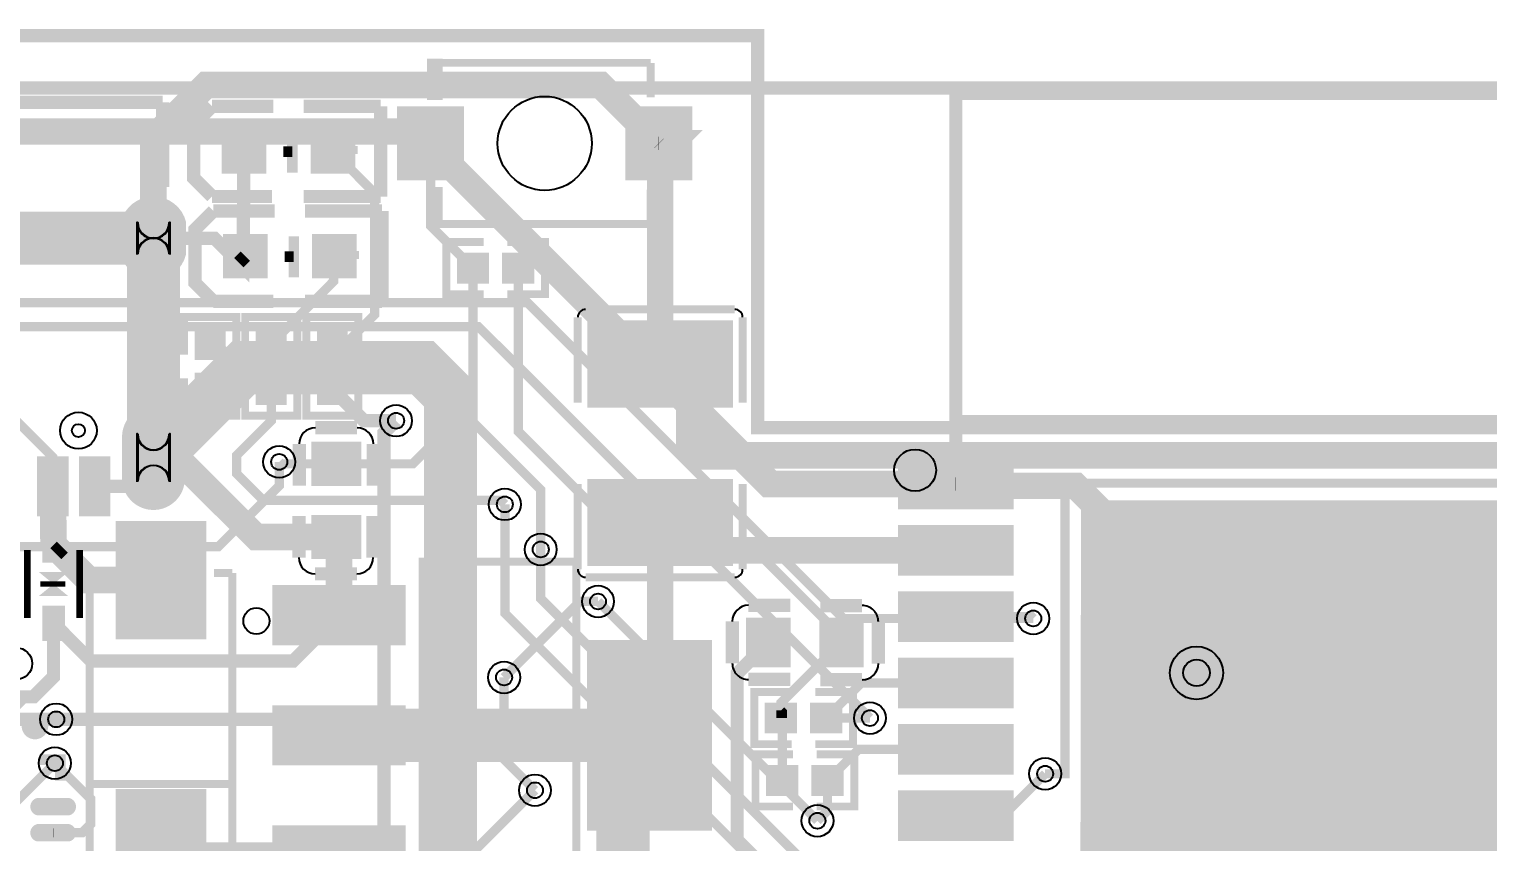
# Model space of a CAD drawing. Header units: millimetres. Extents: x -4 to 157, y 41 to 137.
# Drawn here: x 86.61 to 114.51, y 121.13 to 136.68 of the extents above; entities that cross this region are included whole.
import ezdxf

# ---------------------------------------------------------------- set-up
doc = ezdxf.new("R2010")
doc.units = ezdxf.units.MM
for name, color, linetype, true_color in [('BoardOutLine', 7, 'Continuous', 0xff00ff), ('BottomLayer', 7, 'Continuous', 0x0000ff), ('BottomSolderMaskLayer', 7, 'Continuous', 0xaa00ff), ('Document', 7, 'Continuous', 0xffffff), ('Hole', 7, 'Continuous', 0x222222), ('Multi-Layer', 7, 'Continuous', 0xc0c0c0), ('TopLayer', 7, 'Continuous', 0xff0000), ('TopPasteMaskLayer', 7, 'Continuous', 0x808080), ('TopSilkLayer', 7, 'Continuous', 0xffcc00), ('TopSolderMaskLayer', 7, 'Continuous', 0x800080)]:
    doc.layers.add(name, color=color, linetype=linetype, true_color=true_color)

msp = doc.modelspace()

# ---------------------------------------------------------------- hatches: boundary and pattern name
at = {"layer": 'BottomLayer'}
msp.add_hatch(color=256, dxfattribs=at).paths.add_polyline_path([(106.731, 127.661), (119.533, 127.661), (119.533, 112.141), (106.706, 112.141)])
at = {"layer": 'BottomSolderMaskLayer'}
for points in [[(89.608, 132.369, -0.785398), (88.358, 132.369), (88.358, 132.986, -0.785398), (89.608, 132.986)], [(89.558, 128.016, -0.785398), (88.408, 128.016), (88.408, 128.938, -0.785398), (89.558, 128.938)]]:
    msp.add_hatch(color=256, dxfattribs=at).paths.add_polyline_path(points)
at = {"layer": 'Document'}
for points in [[(92.502, 134.065), (92.502, 134.725), (92.655, 134.725), (92.655, 134.065)], [(90.373, 134.389), (91.034, 134.389), (91.034, 134.237), (90.373, 134.237)], [(92.227, 134.441), (92.888, 134.441), (92.888, 134.289), (92.227, 134.289)], [(92.528, 132.059), (92.528, 132.72), (92.681, 132.72), (92.681, 132.059)], [(90.399, 132.384), (91.06, 132.384), (91.06, 132.231), (90.399, 132.231)], [(92.253, 132.436), (92.913, 132.436), (92.913, 132.283), (92.253, 132.283)], [(87.35, 126.288), (86.792, 126.288), (87.071, 126.059)], [(87.35, 125.831), (86.792, 125.831), (87.071, 126.059)], [(89.225, 126.002), (89.032, 126.002), (89.032, 125.23), (89.225, 125.23)], [(89.772, 125.712), (88.485, 125.712), (88.485, 125.519), (89.772, 125.519)], [(89.225, 121.138), (89.032, 121.138), (89.032, 121.911), (89.225, 121.911)]]:
    msp.add_hatch(color=256, dxfattribs=at).paths.add_polyline_path(points)
at = {"layer": 'Multi-Layer'}
for points in [[(89.583, 132.377, -0.785398), (88.383, 132.377), (88.383, 132.977, -0.785398), (89.583, 132.977)], [(89.533, 128.027, -0.785398), (88.433, 128.027), (88.433, 128.927, -0.785398), (89.533, 128.927)]]:
    msp.add_hatch(color=256, dxfattribs=at).paths.add_polyline_path(points)
at = {"layer": 'TopLayer'}
for points in [[(94.899, 133.813), (94.899, 135.173), (93.669, 135.173), (93.669, 133.813)], [(98.039, 133.813), (98.039, 135.173), (99.269, 135.173), (99.269, 133.813)], [(90.316, 133.94), (90.316, 134.74), (91.116, 134.74), (91.116, 133.94)], [(92.018, 133.94), (92.018, 134.74), (92.818, 134.74), (92.818, 133.94)], [(90.342, 131.934), (90.342, 132.734), (91.142, 132.734), (91.142, 131.934)], [(92.043, 131.934), (92.043, 132.734), (92.843, 132.734), (92.843, 131.934)], [(95.38, 131.836), (95.38, 132.376), (94.814, 132.376), (94.814, 131.836)], [(95.68, 131.836), (95.68, 132.376), (96.245, 132.376), (96.245, 131.836)], [(89.798, 130.375), (90.338, 130.375), (90.338, 130.941), (89.798, 130.941)], [(91.507, 130.375), (90.967, 130.375), (90.967, 130.941), (91.507, 130.941)], [(92.675, 130.375), (92.135, 130.375), (92.135, 130.941), (92.675, 130.941)], [(100.029, 129.453), (97.329, 129.453), (97.329, 131.088), (100.029, 131.088)], [(89.798, 130.075), (90.338, 130.075), (90.338, 129.509), (89.798, 129.509)], [(91.507, 130.075), (90.967, 130.075), (90.967, 129.509), (91.507, 129.509)], [(92.675, 130.075), (92.135, 130.075), (92.135, 129.509), (92.675, 129.509)], [(92.031, 127.96), (92.031, 128.76), (92.931, 128.76), (92.931, 127.96)], [(87.333, 127.377), (86.783, 127.377), (86.783, 128.477), (87.333, 128.477)], [(88.133, 127.377), (87.583, 127.377), (87.583, 128.477), (88.133, 128.477)], [(105.386, 128.45), (105.386, 127.5), (103.286, 127.5), (103.286, 128.45)], [(100.029, 128.053), (97.329, 128.053), (97.329, 126.418), (100.029, 126.418)], [(106.731, 127.661), (119.533, 127.661), (119.533, 112.141), (106.706, 112.141)], [(92.031, 126.56), (92.031, 127.36), (92.931, 127.36), (92.931, 126.56)], [(87.271, 127.109), (87.271, 126.509), (86.871, 126.509), (86.871, 127.109)], [(88.278, 125.036), (88.278, 127.236), (89.978, 127.236), (89.978, 125.036)], [(105.386, 127.18), (105.386, 126.23), (103.286, 126.23), (103.286, 127.18)], [(93.785, 124.914), (91.285, 124.914), (91.285, 126.014), (93.785, 126.014)], [(105.386, 125.91), (105.386, 124.96), (103.286, 124.96), (103.286, 125.91)], [(86.871, 125.009), (86.871, 125.609), (87.271, 125.609), (87.271, 125.009)], [(101.148, 124.493), (100.348, 124.493), (100.348, 125.393), (101.148, 125.393)], [(102.548, 124.493), (101.748, 124.493), (101.748, 125.393), (102.548, 125.393)], [(97.305, 121.364), (97.305, 124.964), (99.645, 124.964), (99.645, 121.364)], [(105.386, 124.64), (105.386, 123.69), (103.286, 123.69), (103.286, 124.64)], [(93.785, 122.614), (91.285, 122.614), (91.285, 123.714), (93.785, 123.714)], [(101.272, 123.224), (101.272, 123.764), (100.706, 123.764), (100.706, 123.224)], [(101.572, 123.224), (101.572, 123.764), (102.138, 123.764), (102.138, 123.224)], [(105.386, 123.37), (105.386, 122.42), (103.286, 122.42), (103.286, 123.37)], [(101.297, 122.03), (101.297, 122.57), (100.732, 122.57), (100.732, 122.03)], [(101.597, 122.03), (101.597, 122.57), (102.163, 122.57), (102.163, 122.03)], [(88.278, 119.905), (88.278, 122.105), (89.978, 122.105), (89.978, 119.905)], [(105.386, 122.1), (105.386, 121.15), (103.286, 121.15), (103.286, 122.1)], [(109.986, 121.244), (109.986, 122.144), (110.886, 122.144), (110.886, 121.244)], [(111.386, 121.244), (111.386, 122.144), (112.286, 122.144), (112.286, 121.244)], [(112.786, 121.244), (112.786, 122.144), (113.686, 122.144), (113.686, 121.244)], [(87.324, 121.938, -0.785398), (87.324, 121.658), (86.804, 121.658, -0.785398), (86.804, 121.938)], [(87.324, 121.438, -0.785398), (87.324, 121.158), (86.804, 121.158, -0.785398), (86.804, 121.438)], [(93.785, 120.314), (91.285, 120.314), (91.285, 121.414), (93.785, 121.414)]]:
    msp.add_hatch(color=256, dxfattribs=at).paths.add_polyline_path(points)
at = {"layer": 'TopPasteMaskLayer'}
for points in [[(94.899, 133.813), (94.899, 135.173), (93.669, 135.173), (93.669, 133.813)], [(98.039, 133.813), (98.039, 135.173), (99.269, 135.173), (99.269, 133.813)], [(90.316, 133.94), (90.316, 134.74), (91.116, 134.74), (91.116, 133.94)], [(92.018, 133.94), (92.018, 134.74), (92.818, 134.74), (92.818, 133.94)], [(88.939, 131.929), (88.968, 131.927), (88.998, 131.927), (89.028, 131.929), (89.058, 131.932), (89.088, 131.936), (89.117, 131.942), (89.146, 131.95), (89.174, 131.959), (89.203, 131.969), (89.23, 131.98), (89.257, 131.993), (89.283, 132.008), (89.309, 132.023), (89.334, 132.04), (89.357, 132.058), (89.38, 132.077), (89.402, 132.098), (89.423, 132.119), (89.443, 132.142), (89.462, 132.165), (89.479, 132.189), (89.495, 132.214), (89.51, 132.24), (89.524, 132.267), (89.536, 132.294), (89.547, 132.322), (89.557, 132.35), (89.565, 132.379), (89.571, 132.408), (89.577, 132.438), (89.58, 132.468), (89.583, 132.497), (89.583, 132.527), (89.583, 132.827), (89.583, 132.857), (89.58, 132.887), (89.577, 132.917), (89.571, 132.946), (89.565, 132.975), (89.557, 133.004), (89.547, 133.033), (89.536, 133.06), (89.524, 133.088), (89.51, 133.114), (89.495, 133.14), (89.479, 133.165), (89.462, 133.19), (89.443, 133.213), (89.423, 133.235), (89.402, 133.257), (89.38, 133.277), (89.357, 133.296), (89.334, 133.314), (89.309, 133.331), (89.283, 133.347), (89.257, 133.361), (89.23, 133.374), (89.203, 133.386), (89.174, 133.396), (89.146, 133.405), (89.117, 133.412), (89.088, 133.418), (89.058, 133.423), (89.028, 133.426), (88.998, 133.427), (88.968, 133.427), (88.939, 133.426), (88.909, 133.423), (88.879, 133.418), (88.85, 133.412), (88.821, 133.405), (88.792, 133.396), (88.764, 133.386), (88.737, 133.374), (88.71, 133.361), (88.683, 133.347), (88.658, 133.331), (88.633, 133.314), (88.609, 133.296), (88.586, 133.277), (88.564, 133.257), (88.544, 133.235), (88.524, 133.213), (88.505, 133.19), (88.488, 133.165), (88.471, 133.14), (88.456, 133.114), (88.443, 133.088), (88.43, 133.06), (88.42, 133.033), (88.41, 133.004), (88.402, 132.975), (88.395, 132.946), (88.39, 132.917), (88.386, 132.887), (88.384, 132.857), (88.383, 132.827), (88.383, 132.527), (88.384, 132.497), (88.386, 132.468), (88.39, 132.438), (88.395, 132.408), (88.402, 132.379), (88.41, 132.35), (88.42, 132.322), (88.43, 132.294), (88.443, 132.267), (88.456, 132.24), (88.471, 132.214), (88.488, 132.189), (88.505, 132.165), (88.524, 132.142), (88.544, 132.119), (88.564, 132.098), (88.586, 132.077), (88.609, 132.058), (88.633, 132.04), (88.658, 132.023), (88.683, 132.008), (88.71, 131.993), (88.737, 131.98), (88.764, 131.969), (88.792, 131.959), (88.821, 131.95), (88.85, 131.942), (88.879, 131.936), (88.909, 131.932)], [(90.342, 131.934), (90.342, 132.734), (91.142, 132.734), (91.142, 131.934)], [(92.043, 131.934), (92.043, 132.734), (92.843, 132.734), (92.843, 131.934)], [(95.395, 131.876), (95.395, 132.336), (95.355, 132.376), (94.854, 132.376), (94.814, 132.336), (94.814, 131.876), (94.854, 131.836), (95.355, 131.836)], [(95.665, 131.876), (95.665, 132.336), (95.705, 132.376), (96.205, 132.376), (96.245, 132.336), (96.245, 131.876), (96.205, 131.836), (95.705, 131.836)], [(89.838, 130.36), (90.298, 130.36), (90.338, 130.4), (90.338, 130.901), (90.298, 130.941), (89.838, 130.941), (89.798, 130.901), (89.798, 130.4)], [(91.467, 130.36), (91.007, 130.36), (90.967, 130.4), (90.967, 130.901), (91.007, 130.941), (91.467, 130.941), (91.507, 130.901), (91.507, 130.4)], [(92.635, 130.36), (92.175, 130.36), (92.135, 130.4), (92.135, 130.901), (92.175, 130.941), (92.635, 130.941), (92.675, 130.901), (92.675, 130.4)], [(99.929, 129.453), (99.238, 129.453), (99.138, 129.553), (99.138, 129.909), (99.038, 130.009), (98.32, 130.009), (98.22, 129.909), (98.22, 129.553), (98.12, 129.453), (97.429, 129.453), (97.329, 129.553), (97.329, 130.988), (97.429, 131.088), (99.929, 131.088), (100.029, 130.988), (100.029, 129.553)], [(89.838, 130.09), (90.298, 130.09), (90.338, 130.05), (90.338, 129.549), (90.298, 129.509), (89.838, 129.509), (89.798, 129.549), (89.798, 130.05)], [(91.467, 130.09), (91.007, 130.09), (90.967, 130.05), (90.967, 129.549), (91.007, 129.509), (91.467, 129.509), (91.507, 129.549), (91.507, 130.05)], [(92.635, 130.09), (92.175, 130.09), (92.135, 130.05), (92.135, 129.549), (92.175, 129.509), (92.635, 129.509), (92.675, 129.549), (92.675, 130.05)], [(88.998, 127.477), (89.028, 127.479), (89.058, 127.482), (89.088, 127.486), (89.117, 127.492), (89.146, 127.5), (89.174, 127.508), (89.203, 127.519), (89.23, 127.53), (89.257, 127.543), (89.283, 127.558), (89.309, 127.573), (89.334, 127.59), (89.357, 127.608), (89.38, 127.627), (89.402, 127.648), (89.423, 127.669), (89.443, 127.691), (89.462, 127.715), (89.479, 127.739), (89.495, 127.764), (89.51, 127.79), (89.524, 127.817), (89.536, 127.844), (89.547, 127.872), (89.557, 127.9), (89.565, 127.929), (89.571, 127.958), (89.577, 127.988), (89.58, 128.017), (89.583, 128.047), (89.583, 128.077), (89.583, 128.877), (89.583, 128.907), (89.58, 128.937), (89.577, 128.967), (89.571, 128.996), (89.565, 129.025), (89.557, 129.054), (89.547, 129.082), (89.536, 129.11), (89.524, 129.137), (89.51, 129.164), (89.495, 129.19), (89.479, 129.215), (89.462, 129.239), (89.443, 129.263), (89.423, 129.285), (89.402, 129.307), (89.38, 129.327), (89.357, 129.346), (89.334, 129.364), (89.309, 129.381), (89.283, 129.397), (89.257, 129.411), (89.23, 129.424), (89.203, 129.436), (89.174, 129.446), (89.146, 129.455), (89.117, 129.462), (89.088, 129.468), (89.058, 129.472), (89.028, 129.475), (88.998, 129.477), (88.968, 129.477), (88.939, 129.475), (88.909, 129.472), (88.879, 129.468), (88.85, 129.462), (88.821, 129.455), (88.792, 129.446), (88.764, 129.436), (88.737, 129.424), (88.71, 129.411), (88.683, 129.397), (88.658, 129.381), (88.633, 129.364), (88.609, 129.346), (88.586, 129.327), (88.564, 129.307), (88.544, 129.285), (88.524, 129.263), (88.505, 129.239), (88.488, 129.215), (88.471, 129.19), (88.456, 129.164), (88.443, 129.137), (88.43, 129.11), (88.42, 129.082), (88.41, 129.054), (88.402, 129.025), (88.395, 128.996), (88.39, 128.967), (88.386, 128.937), (88.384, 128.907), (88.383, 128.877), (88.383, 128.077), (88.384, 128.047), (88.386, 128.017), (88.39, 127.988), (88.395, 127.958), (88.402, 127.929), (88.41, 127.9), (88.42, 127.872), (88.43, 127.844), (88.443, 127.817), (88.456, 127.79), (88.471, 127.764), (88.488, 127.739), (88.505, 127.715), (88.524, 127.691), (88.544, 127.669), (88.564, 127.648), (88.586, 127.627), (88.609, 127.608), (88.633, 127.59), (88.658, 127.573), (88.683, 127.558), (88.71, 127.543), (88.737, 127.53), (88.764, 127.519), (88.792, 127.508), (88.821, 127.5), (88.85, 127.492), (88.879, 127.486), (88.909, 127.482), (88.939, 127.479), (88.968, 127.477)], [(92.031, 127.96), (92.031, 128.76), (92.931, 128.76), (92.931, 127.96)], [(87.358, 127.377), (87.358, 128.477), (86.758, 128.477), (86.758, 127.377)], [(88.158, 127.377), (88.158, 128.477), (87.558, 128.477), (87.558, 127.377)], [(105.386, 128.45), (105.386, 127.5), (103.286, 127.5), (103.286, 128.45)], [(99.929, 128.053), (99.238, 128.053), (99.138, 127.953), (99.138, 127.597), (99.038, 127.497), (98.32, 127.497), (98.22, 127.597), (98.22, 127.953), (98.12, 128.053), (97.429, 128.053), (97.329, 127.953), (97.329, 126.518), (97.429, 126.418), (99.929, 126.418), (100.029, 126.518), (100.029, 127.953)], [(92.031, 126.56), (92.031, 127.36), (92.931, 127.36), (92.931, 126.56)], [(87.271, 127.109), (87.271, 126.509), (86.871, 126.509), (86.871, 127.109)], [(88.278, 125.036), (88.278, 127.236), (89.978, 127.236), (89.978, 125.036)], [(105.386, 127.18), (105.386, 126.23), (103.286, 126.23), (103.286, 127.18)], [(93.785, 124.914), (91.285, 124.914), (91.285, 126.014), (93.785, 126.014)], [(105.386, 125.91), (105.386, 124.96), (103.286, 124.96), (103.286, 125.91)], [(86.871, 125.009), (86.871, 125.609), (87.271, 125.609), (87.271, 125.009)], [(101.148, 124.493), (100.348, 124.493), (100.348, 125.393), (101.148, 125.393)], [(102.548, 124.493), (101.748, 124.493), (101.748, 125.393), (102.548, 125.393)], [(97.305, 121.364), (97.305, 124.964), (99.645, 124.964), (99.645, 121.364)], [(105.386, 124.64), (105.386, 123.69), (103.286, 123.69), (103.286, 124.64)], [(93.785, 122.614), (91.285, 122.614), (91.285, 123.714), (93.785, 123.714)], [(101.287, 123.264), (101.287, 123.724), (101.247, 123.764), (100.746, 123.764), (100.706, 123.724), (100.706, 123.264), (100.746, 123.224), (101.247, 123.224)], [(101.557, 123.264), (101.557, 123.724), (101.597, 123.764), (102.098, 123.764), (102.138, 123.724), (102.138, 123.264), (102.098, 123.224), (101.597, 123.224)], [(105.386, 123.37), (105.386, 122.42), (103.286, 122.42), (103.286, 123.37)], [(101.312, 122.07), (101.312, 122.53), (101.272, 122.57), (100.772, 122.57), (100.732, 122.53), (100.732, 122.07), (100.772, 122.03), (101.272, 122.03)], [(101.582, 122.07), (101.582, 122.53), (101.622, 122.57), (102.123, 122.57), (102.163, 122.53), (102.163, 122.07), (102.123, 122.03), (101.622, 122.03)], [(88.278, 119.905), (88.278, 122.105), (89.978, 122.105), (89.978, 119.905)], [(105.386, 122.1), (105.386, 121.15), (103.286, 121.15), (103.286, 122.1)], [(109.986, 121.244), (109.986, 122.144), (110.886, 122.144), (110.886, 121.244)], [(111.386, 121.244), (111.386, 122.144), (112.286, 122.144), (112.286, 121.244)], [(112.786, 121.244), (112.786, 122.144), (113.686, 122.144), (113.686, 121.244)], [(87.464, 121.802), (87.464, 121.81), (87.463, 121.818), (87.462, 121.825), (87.46, 121.833), (87.458, 121.84), (87.455, 121.847), (87.453, 121.855), (87.449, 121.862), (87.446, 121.868), (87.442, 121.875), (87.437, 121.881), (87.432, 121.887), (87.427, 121.893), (87.422, 121.899), (87.416, 121.904), (87.41, 121.909), (87.404, 121.913), (87.398, 121.918), (87.391, 121.921), (87.384, 121.925), (87.377, 121.928), (87.37, 121.931), (87.362, 121.933), (87.355, 121.935), (87.347, 121.936), (87.34, 121.937), (87.332, 121.938), (87.324, 121.938), (86.804, 121.938), (86.797, 121.938), (86.789, 121.937), (86.781, 121.936), (86.774, 121.935), (86.766, 121.933), (86.759, 121.931), (86.752, 121.928), (86.745, 121.925), (86.738, 121.921), (86.731, 121.918), (86.725, 121.913), (86.718, 121.909), (86.712, 121.904), (86.707, 121.899), (86.701, 121.893), (86.696, 121.887), (86.692, 121.881), (86.687, 121.875), (86.683, 121.868), (86.679, 121.862), (86.676, 121.855), (86.673, 121.847), (86.671, 121.84), (86.669, 121.833), (86.667, 121.825), (86.666, 121.818), (86.665, 121.81), (86.664, 121.802), (86.664, 121.794), (86.665, 121.787), (86.666, 121.779), (86.667, 121.771), (86.669, 121.764), (86.671, 121.757), (86.673, 121.749), (86.676, 121.742), (86.679, 121.735), (86.683, 121.728), (86.687, 121.722), (86.692, 121.715), (86.696, 121.709), (86.701, 121.703), (86.707, 121.698), (86.712, 121.693), (86.718, 121.688), (86.725, 121.683), (86.731, 121.679), (86.738, 121.675), (86.745, 121.672), (86.752, 121.669), (86.759, 121.666), (86.766, 121.664), (86.774, 121.662), (86.781, 121.66), (86.789, 121.659), (86.797, 121.658), (86.804, 121.658), (87.324, 121.658), (87.332, 121.658), (87.34, 121.659), (87.347, 121.66), (87.355, 121.662), (87.362, 121.664), (87.37, 121.666), (87.377, 121.669), (87.384, 121.672), (87.391, 121.675), (87.398, 121.679), (87.404, 121.683), (87.41, 121.688), (87.416, 121.693), (87.422, 121.698), (87.427, 121.703), (87.432, 121.709), (87.437, 121.715), (87.442, 121.722), (87.446, 121.728), (87.449, 121.735), (87.453, 121.742), (87.455, 121.749), (87.458, 121.757), (87.46, 121.764), (87.462, 121.771), (87.463, 121.779), (87.464, 121.787), (87.464, 121.794)], [(87.464, 121.287), (87.464, 121.295), (87.464, 121.302), (87.464, 121.31), (87.463, 121.318), (87.462, 121.325), (87.46, 121.333), (87.458, 121.34), (87.455, 121.348), (87.453, 121.355), (87.449, 121.362), (87.446, 121.368), (87.442, 121.375), (87.437, 121.381), (87.432, 121.387), (87.427, 121.393), (87.422, 121.399), (87.416, 121.404), (87.41, 121.409), (87.404, 121.413), (87.398, 121.418), (87.391, 121.422), (87.384, 121.425), (87.377, 121.428), (87.37, 121.431), (87.362, 121.433), (87.355, 121.435), (87.347, 121.437), (87.34, 121.438), (87.332, 121.438), (87.324, 121.438), (86.804, 121.438), (86.797, 121.438), (86.789, 121.438), (86.781, 121.437), (86.774, 121.435), (86.766, 121.433), (86.759, 121.431), (86.752, 121.428), (86.745, 121.425), (86.738, 121.422), (86.731, 121.418), (86.725, 121.413), (86.718, 121.409), (86.712, 121.404), (86.707, 121.399), (86.701, 121.393), (86.696, 121.387), (86.692, 121.381), (86.687, 121.375), (86.683, 121.368), (86.679, 121.362), (86.676, 121.355), (86.673, 121.348), (86.671, 121.34), (86.669, 121.333), (86.667, 121.325), (86.666, 121.318), (86.665, 121.31), (86.664, 121.302), (86.664, 121.295), (86.665, 121.287), (86.666, 121.279), (86.667, 121.272), (86.669, 121.264), (86.671, 121.257), (86.673, 121.249), (86.676, 121.242), (86.679, 121.235), (86.683, 121.228), (86.687, 121.222), (86.692, 121.216), (86.696, 121.209), (86.701, 121.204), (86.707, 121.198), (86.712, 121.193), (86.718, 121.188), (86.725, 121.183), (86.731, 121.179), (86.738, 121.175), (86.745, 121.172), (86.752, 121.169), (86.759, 121.166), (86.766, 121.164), (86.774, 121.162), (86.781, 121.16), (86.789, 121.159), (86.797, 121.159), (86.804, 121.158), (87.324, 121.158), (87.332, 121.159), (87.34, 121.159), (87.347, 121.16), (87.355, 121.162), (87.362, 121.164), (87.37, 121.166), (87.377, 121.169), (87.384, 121.172), (87.391, 121.175), (87.398, 121.179), (87.404, 121.183), (87.41, 121.188), (87.416, 121.193), (87.422, 121.198), (87.427, 121.204), (87.432, 121.209), (87.437, 121.216), (87.442, 121.222), (87.446, 121.228), (87.449, 121.235), (87.453, 121.242), (87.455, 121.249), (87.458, 121.257), (87.46, 121.264), (87.462, 121.272), (87.463, 121.279)], [(93.785, 120.314), (91.285, 120.314), (91.285, 121.414), (93.785, 121.414)]]:
    msp.add_hatch(color=256, dxfattribs=at).paths.add_polyline_path(points)
at = {"layer": 'TopSilkLayer'}
for points in [[(94.519, 136.111), (94.519, 135.326), (94.215, 135.326), (94.215, 136.111)], [(94.519, 132.876), (94.519, 133.661), (94.215, 133.661), (94.215, 132.876)], [(87.071, 126.059), (86.792, 126.288), (87.35, 126.288)], [(87.071, 126.059), (87.35, 125.831), (86.792, 125.831)], [(86.462, 123.341), (86.463, 123.318), (86.466, 123.296), (86.471, 123.273), (86.478, 123.252), (86.488, 123.231), (86.498, 123.211), (86.511, 123.192), (86.525, 123.174), (86.541, 123.158), (86.558, 123.143), (86.577, 123.13), (86.596, 123.118), (86.617, 123.108), (86.638, 123.1), (86.66, 123.094), (86.682, 123.09), (86.705, 123.088), (86.728, 123.088), (86.751, 123.09), (86.773, 123.095), (86.795, 123.101), (86.816, 123.109), (86.837, 123.119), (86.856, 123.13), (86.875, 123.144), (86.892, 123.159), (86.907, 123.175), (86.922, 123.193), (86.934, 123.212), (86.945, 123.232), (86.954, 123.253), (86.961, 123.275), (86.966, 123.297), (86.969, 123.319), (86.97, 123.342), (86.969, 123.365), (86.966, 123.387), (86.961, 123.41), (86.954, 123.431), (86.945, 123.452), (86.934, 123.472), (86.922, 123.491), (86.907, 123.509), (86.892, 123.525), (86.875, 123.54), (86.856, 123.554), (86.837, 123.566), (86.816, 123.575), (86.795, 123.583), (86.773, 123.59), (86.751, 123.594), (86.728, 123.596), (86.705, 123.596), (86.682, 123.594), (86.66, 123.59), (86.638, 123.584), (86.617, 123.576), (86.596, 123.566), (86.577, 123.554), (86.558, 123.541), (86.541, 123.526), (86.525, 123.51), (86.511, 123.492), (86.498, 123.473), (86.488, 123.453), (86.478, 123.432), (86.471, 123.411), (86.466, 123.389), (86.463, 123.366), (86.462, 123.343)]]:
    msp.add_hatch(color=256, dxfattribs=at).paths.add_polyline_path(points)
at = {"layer": 'TopSolderMaskLayer'}
for points in [[(94.925, 133.788), (94.925, 135.199), (93.644, 135.199), (93.644, 133.788)], [(98.014, 133.788), (98.014, 135.199), (99.295, 135.199), (99.295, 133.788)], [(90.29, 133.914), (90.29, 134.765), (91.141, 134.765), (91.141, 133.914)], [(91.992, 133.914), (91.992, 134.765), (92.843, 134.765), (92.843, 133.914)], [(89.608, 132.369, -0.785398), (88.358, 132.369), (88.358, 132.986, -0.785398), (89.608, 132.986)], [(90.316, 131.909), (90.316, 132.76), (91.167, 132.76), (91.167, 131.909)], [(92.018, 131.909), (92.018, 132.76), (92.869, 132.76), (92.869, 131.909)], [(95.405, 131.81), (95.405, 132.401), (94.789, 132.401), (94.789, 131.81)], [(95.654, 131.81), (95.654, 132.401), (96.271, 132.401), (96.271, 131.81)], [(89.774, 130.348), (90.362, 130.348), (90.362, 130.967), (89.774, 130.967)], [(91.531, 130.348), (90.942, 130.348), (90.942, 130.967), (91.531, 130.967)], [(92.699, 130.348), (92.111, 130.348), (92.111, 130.967), (92.699, 130.967)], [(100.071, 129.437), (97.287, 129.437), (97.287, 131.103), (100.071, 131.103)], [(89.774, 130.102), (90.362, 130.102), (90.362, 129.483), (89.774, 129.483)], [(91.531, 130.102), (90.942, 130.102), (90.942, 129.483), (91.531, 129.483)], [(92.699, 130.102), (92.111, 130.102), (92.111, 129.483), (92.699, 129.483)], [(89.558, 128.016, -0.785398), (88.408, 128.016), (88.408, 128.938, -0.785398), (89.558, 128.938)], [(92.003, 127.937), (92.003, 128.782), (92.96, 128.782), (92.96, 127.937)], [(87.358, 127.352), (86.758, 127.352), (86.758, 128.502), (87.358, 128.502)], [(88.158, 127.352), (87.558, 127.352), (87.558, 128.502), (88.158, 128.502)], [(105.442, 128.462), (105.442, 127.489), (103.23, 127.489), (103.23, 128.462)], [(100.071, 128.068), (97.287, 128.068), (97.287, 126.402), (100.071, 126.402)], [(88.259, 125.003), (88.259, 127.268), (89.998, 127.268), (89.998, 125.003)], [(92.003, 126.537), (92.003, 127.382), (92.96, 127.382), (92.96, 126.537)], [(87.288, 127.147), (87.288, 126.471), (86.854, 126.471), (86.854, 127.147)], [(105.442, 127.192), (105.442, 126.219), (103.23, 126.219), (103.23, 127.192)], [(93.81, 124.888), (91.259, 124.888), (91.259, 126.039), (93.81, 126.039)], [(105.442, 125.922), (105.442, 124.949), (103.23, 124.949), (103.23, 125.922)], [(86.854, 124.971), (86.854, 125.648), (87.288, 125.648), (87.288, 124.971)], [(101.173, 124.467), (100.322, 124.467), (100.322, 125.418), (101.173, 125.418)], [(102.573, 124.467), (101.722, 124.467), (101.722, 125.418), (102.573, 125.418)], [(97.279, 121.338), (97.279, 124.989), (99.67, 124.989), (99.67, 121.338)], [(105.442, 124.652), (105.442, 123.679), (103.23, 123.679), (103.23, 124.652)], [(93.81, 122.588), (91.259, 122.588), (91.259, 123.739), (93.81, 123.739)], [(101.297, 123.199), (101.297, 123.789), (100.681, 123.789), (100.681, 123.199)], [(101.547, 123.199), (101.547, 123.789), (102.163, 123.789), (102.163, 123.199)], [(105.442, 123.382), (105.442, 122.409), (103.23, 122.409), (103.23, 123.382)], [(101.323, 122.005), (101.323, 122.596), (100.706, 122.596), (100.706, 122.005)], [(101.572, 122.005), (101.572, 122.596), (102.188, 122.596), (102.188, 122.005)], [(88.259, 119.872), (88.259, 122.138), (89.998, 122.138), (89.998, 119.872)], [(105.442, 122.112), (105.442, 121.139), (103.23, 121.139), (103.23, 122.112)], [(109.961, 121.219), (109.961, 122.17), (110.912, 122.17), (110.912, 121.219)], [(111.361, 121.219), (111.361, 122.17), (112.312, 122.17), (112.312, 121.219)], [(112.761, 121.219), (112.761, 122.17), (113.712, 122.17), (113.712, 121.219)], [(87.372, 121.964, -0.785398), (87.372, 121.633), (86.757, 121.633, -0.785398), (86.757, 121.964)], [(87.372, 121.464, -0.785398), (87.372, 121.133), (86.757, 121.133, -0.785398), (86.757, 121.464)], [(93.81, 120.288), (91.259, 120.288), (91.259, 121.439), (93.81, 121.439)]]:
    msp.add_hatch(color=256, dxfattribs=at).paths.add_polyline_path(points)

# ---------------------------------------------------------------- linework, layer by layer
at = {"layer": 'BoardOutLine', "const_width": 0.254}
msp.add_lwpolyline([(100.543, 129.052), (100.543, 136.552), (-3.457, 136.552), (-3.457, 41.552), (156.543, 41.552), (156.543, 136.552), (125.543, 136.552), (125.543, 129.052), (100.543, 129.052)], close=True, dxfattribs=at)
at = {"layer": 'BottomLayer'}
for points, const_width in [([(63.093, 134.721), (94.008, 134.721), (100.205, 128.523), (132.634, 128.523), (136.647, 124.51), (137.896, 124.51), (137.896, 122.58)], 0.508), ([(63.095, 134.721), (94.008, 134.721), (100.205, 128.523), (132.633, 128.523), (136.647, 124.51), (137.896, 124.51), (137.896, 122.581)], 0.254), ([(79.451, 130.073), (80.823, 131.444), (96.139, 131.444), (102.183, 125.4), (105.817, 125.4)], 0.178), ([(79.452, 130.073), (80.823, 131.444), (96.139, 131.444), (102.183, 125.4), (105.817, 125.4)], 0.178), ([(101.829, 124.357), (95.199, 130.987), (81.178, 130.987), (79.553, 129.361), (74.118, 129.361), (74.092, 129.388)], 0.178), ([(102.692, 123.494), (95.199, 130.987), (81.178, 130.987), (79.553, 129.361), (74.118, 129.361), (74.092, 129.388)], 0.178), ([(88.984, 128.477), (90.706, 130.2), (94.135, 130.2), (94.666, 129.666), (94.666, 115.493), (95.351, 115.493)], 1.016), ([(88.983, 128.478), (90.706, 130.2), (94.135, 130.2), (94.665, 129.666), (94.665, 115.493), (95.351, 115.493)], 0.254), ([(93.625, 129.185), (93.396, 128.956), (93.396, 119.609)], 0.254), ([(93.625, 129.185), (93.396, 128.956), (93.396, 119.609)], 0.178), ([(93.625, 129.185), (93.625, 129.185)], 0.178), ([(75.032, 123.241), (77.394, 125.603), (83.211, 125.603), (84.379, 126.772), (90.221, 126.772), (91.389, 127.94), (91.389, 128.397)], 0.178), ([(75.032, 123.241), (77.394, 125.603), (83.211, 125.603), (84.379, 126.772), (90.221, 126.772), (91.389, 127.94), (91.389, 128.397)], 0.178), ([(88.983, 128.477), (88.983, 128.478)], 0.254), ([(106.045, 122.427), (106.426, 122.427), (106.426, 127.888), (106.527, 127.99), (129.362, 127.99), (129.895, 127.457)], 0.178), ([(106.045, 122.427), (106.426, 122.427), (106.426, 127.888), (106.527, 127.99), (129.362, 127.99), (129.895, 127.456)], 0.178), ([(95.707, 127.584), (95.707, 127.584), (95.707, 127.583)], 0.178), ([(95.707, 127.583), (95.707, 125.501), (104.546, 116.661), (104.546, 112.013), (105.511, 111.048), (120.116, 110.997), (120.192, 110.921)], 0.178), ([(95.707, 127.583), (95.707, 125.501), (104.546, 116.661), (104.546, 112.013), (105.511, 111.048), (120.116, 110.997), (120.193, 110.921)], 0.178), ([(96.393, 126.721), (96.393, 125.781), (105.054, 117.12), (105.054, 112.269), (105.817, 111.506), (120.828, 111.506)], 0.178), ([(96.393, 126.721), (96.393, 125.781), (105.054, 117.12), (105.054, 112.269), (105.817, 111.506), (120.828, 111.506)], 0.178), ([(101.687, 121.529), (97.49, 125.726)], 0.178), ([(95.692, 124.272), (95.692, 122.704), (96.283, 122.113)], 0.178), ([(102.692, 123.494), (101.829, 124.357)], 0.178), ([(101.829, 124.357), (101.829, 124.357), (102.692, 123.494)], 0.178), ([(87.122, 123.47), (83.592, 123.47), (83.592, 123.47), (82.957, 122.835), (82.957, 122.708)], 0.254), ([(87.122, 123.47), (83.592, 123.47), (82.957, 122.835), (82.957, 122.708)], 0.178), ([(77.191, 121.514), (77.521, 121.844), (86.309, 121.844), (87.097, 122.631)], 0.178), ([(77.191, 121.514), (77.521, 121.844), (82.474, 121.844), (86.309, 121.844), (87.097, 122.631)], 0.178), ([(106.045, 122.428), (106.045, 122.427)], 0.178), ([(106.045, 122.427), (106.045, 122.427)], 0.178)]:
    msp.add_lwpolyline(points, dxfattribs=dict(at, const_width=const_width))
at = {"layer": 'BottomSolderMaskLayer'}
for points in [[(88.671, 132.369), (88.671, 132.986)], [(89.296, 132.369), (89.296, 132.986)], [(88.67, 128.016), (88.67, 128.938)], [(89.297, 128.016), (89.297, 128.938)]]:
    msp.add_lwpolyline(points, close=True, dxfattribs=at)
for centre, radius, start, end in [((88.983, 132.986), 0.313, 180, 360), ((88.983, 132.369), 0.313, 360, 180), ((88.983, 128.938), 0.314, 180, 360), ((88.983, 128.016), 0.314, 360, 180)]:
    msp.add_arc(centre, radius, start, end, dxfattribs=at)
at = {"layer": 'Document'}
for centre, radius in [((87.548, 128.997), 0.125), ((103.557, 128.237), 0.4), ((90.953, 125.352), 0.25)]:
    msp.add_circle(centre, radius, dxfattribs=at)
at = {"layer": 'Hole'}
for centre, radius in [((93.625, 129.185), 0.153), ((91.389, 128.397), 0.153), ((95.707, 127.584), 0.152), ((96.393, 126.721), 0.153), ((97.49, 125.726), 0.152), ((105.817, 125.4), 0.153), ((108.941, 124.359), 0.254), ((95.692, 124.272), 0.152), ((102.693, 123.494), 0.153), ((87.122, 123.47), 0.153), ((87.097, 122.631), 0.153), ((106.045, 122.428), 0.152), ((96.283, 122.112), 0.152), ((101.687, 121.529), 0.152)]:
    msp.add_circle(centre, radius, dxfattribs=at)
at = {"layer": 'Multi-Layer'}
for points in [[(88.683, 132.377), (88.683, 132.977)], [(89.283, 132.377), (89.283, 132.977)], [(88.683, 128.027), (88.683, 128.927)], [(89.283, 128.027), (89.283, 128.927)]]:
    msp.add_lwpolyline(points, close=True, dxfattribs=at)
for centre, radius in [((87.548, 128.997), 0.35), ((93.625, 129.185), 0.305), ((91.389, 128.397), 0.305), ((95.707, 127.584), 0.305), ((96.393, 126.721), 0.305), ((97.49, 125.726), 0.305), ((105.817, 125.4), 0.305), ((86.36, 124.536), 0.305), ((108.941, 124.359), 0.508), ((95.692, 124.272), 0.305), ((87.122, 123.47), 0.305), ((102.693, 123.494), 0.305), ((87.097, 122.631), 0.305), ((106.045, 122.428), 0.305), ((96.283, 122.112), 0.305), ((101.687, 121.529), 0.305)]:
    msp.add_circle(centre, radius, dxfattribs=at)
for centre, start, end in [((88.983, 132.977), 180, 360), ((88.983, 132.377), 360, 180), ((88.983, 128.927), 180, 360), ((88.983, 128.027), 360, 180)]:
    msp.add_arc(centre, 0.3, start, end, dxfattribs=at)
at = {"layer": 'TopLayer'}
for points, const_width in [([(98.654, 134.493), (97.537, 135.611), (89.992, 135.611), (88.983, 134.602), (88.983, 132.677)], 0.508), ([(98.654, 134.493), (97.537, 135.611), (89.992, 135.611), (88.983, 134.602), (88.983, 132.677)], 0.254), ([(94.284, 134.493), (94.284, 134.493)], 0.178), ([(95.097, 132.106), (94.284, 132.918), (94.284, 134.493)], 0.178), ([(95.097, 132.106), (94.285, 132.918), (94.285, 134.493)], 0.178), ([(98.679, 130.271), (98.679, 134.289), (98.882, 134.492), (98.653, 134.492)], 0.508), ([(98.653, 134.492), (98.655, 134.492)], 0.254), ([(98.655, 134.492), (98.654, 134.493)], 0.254), ([(98.655, 134.492), (98.882, 134.492), (98.679, 134.289), (98.679, 130.271), (98.679, 130.27)], 0.254), ([(90.716, 134.34), (90.695, 132.13), (90.616, 132.209)], 0.254), ([(90.696, 132.13), (90.716, 134.34)], 0.254), ([(92.418, 134.34), (93.218, 133.539), (93.218, 131.217), (92.659, 130.658), (92.405, 130.658)], 0.178), ([(92.418, 134.34), (93.218, 133.539), (93.218, 131.217), (92.659, 130.658), (92.405, 130.658)], 0.178), ([(80.333, 132.677), (88.983, 132.677)], 1.016), ([(88.983, 128.477), (88.983, 132.677)], 1.016), ([(80.333, 132.677), (88.983, 132.677)], 0.254), ([(88.983, 128.477), (88.983, 132.677)], 0.254), ([(90.616, 132.209), (90.148, 132.677), (88.983, 132.677)], 0.254), ([(90.696, 132.13), (90.148, 132.677), (88.983, 132.677)], 0.254), ([(90.742, 132.334), (90.616, 132.209)], 0.254), ([(91.237, 130.657), (92.43, 131.853), (92.43, 132.13), (92.443, 132.334)], 0.178), ([(91.641, 131.062), (92.43, 131.853), (92.43, 132.13), (92.443, 132.334)], 0.178), ([(95.097, 132.106), (95.097, 129.514), (93.943, 128.36), (92.481, 128.36)], 0.178), ([(95.097, 132.106), (95.097, 129.514)], 0.178), ([(95.097, 132.106), (95.097, 129.514)], 0.178), ([(95.097, 132.106), (95.097, 129.16), (96.393, 127.864), (96.393, 126.721)], 0.178), ([(95.963, 132.106), (95.963, 130.543)], 0.178), ([(95.963, 130.543), (95.962, 130.543), (95.962, 132.106)], 0.178), ([(95.963, 132.106), (95.963, 128.98), (97.707, 127.235), (98.679, 127.235)], 0.178), ([(91.236, 130.657), (91.641, 131.062)], 0.178), ([(91.641, 131.062), (91.64, 131.062), (91.236, 130.658)], 0.178), ([(90.068, 130.658), (90.196, 130.658), (91.061, 129.792), (91.236, 129.792)], 0.178), ([(90.068, 130.658), (90.196, 130.658), (91.061, 129.792), (91.237, 129.792)], 0.178), ([(95.963, 130.543), (95.963, 128.98), (97.707, 127.235), (98.679, 127.235)], 0.178), ([(98.679, 130.27), (99.238, 129.711), (99.238, 128.804), (99.543, 128.499), (100.229, 128.499), (100.752, 127.975), (104.336, 127.975)], 0.508), ([(98.679, 130.27), (100.975, 127.975), (104.335, 127.975)], 0.254), ([(88.983, 128.477), (90.068, 129.562), (90.068, 129.792)], 0.254), ([(88.983, 128.477), (90.068, 129.562), (90.068, 129.792)], 0.254), ([(91.237, 129.792), (91.237, 129.184), (90.577, 128.524), (90.577, 128.169), (91.085, 127.661), (95.631, 127.661), (95.707, 127.584)], 0.178), ([(91.237, 129.792), (91.237, 129.184), (90.577, 128.524), (90.577, 128.169), (91.085, 127.661), (95.631, 127.661), (95.707, 127.584)], 0.178), ([(91.236, 129.792), (91.237, 129.792)], 0.178), ([(92.405, 129.792), (93.012, 129.185), (93.625, 129.185)], 0.254), ([(92.405, 129.792), (93.012, 129.185), (93.625, 129.185)], 0.178), ([(95.097, 129.514), (93.943, 128.36), (92.481, 128.36)], 0.178), ([(95.097, 129.514), (95.097, 129.16), (96.393, 127.864), (96.393, 126.721)], 0.178), ([(87.058, 127.927), (87.058, 128.487), (86.309, 129.235), (82.931, 129.235), (82.258, 128.562), (82.258, 128.242)], 0.178), ([(87.058, 127.927), (87.058, 128.487), (86.309, 129.235), (82.931, 129.235), (82.258, 128.562), (82.258, 127.927)], 0.178), ([(88.983, 128.477), (89.43, 128.477), (90.947, 126.96), (92.481, 126.96)], 0.508), ([(88.983, 128.477), (88.433, 127.927), (87.858, 127.927)], 0.254), ([(88.983, 128.477), (88.433, 127.927), (87.858, 127.927)], 0.254), ([(88.983, 128.477), (89.43, 128.477), (90.947, 126.96), (92.481, 126.96)], 0.254), ([(91.389, 128.397), (91.427, 128.36), (92.481, 128.36)], 0.178), ([(91.389, 128.397), (91.427, 128.36), (92.481, 128.36)], 0.178), ([(87.058, 127.926), (87.071, 126.809)], 0.508), ([(104.335, 127.975), (104.371, 127.939), (106.629, 127.939), (107.34, 127.228), (107.645, 127.228)], 0.508), ([(87.058, 127.927), (87.058, 127.926)], 0.178), ([(87.058, 127.926), (87.071, 126.809)], 0.178), ([(104.335, 127.975), (104.371, 127.939), (106.629, 127.939), (107.34, 127.228), (107.645, 127.228)], 0.254), ([(104.335, 127.975), (104.336, 127.975)], 0.254), ([(98.476, 123.164), (98.603, 123.293), (98.603, 124.485), (98.679, 124.561), (98.679, 127.235)], 0.508), ([(98.476, 123.164), (98.603, 123.293), (98.603, 124.485), (98.679, 124.561), (98.679, 127.235)], 0.178), ([(98.679, 127.235), (99.209, 126.705), (104.336, 126.705)], 0.508), ([(100.497, 126.705), (100.406, 126.796), (98.679, 126.796), (98.679, 127.235)], 0.178), ([(98.679, 127.235), (99.21, 126.705), (100.497, 126.705)], 0.178), ([(98.679, 127.235), (98.679, 127.235)], 0.178), ([(102.148, 124.942), (102.148, 125.056), (100.406, 126.796), (98.679, 126.796), (98.679, 127.235)], 0.178), ([(108.941, 124.359), (108.941, 125.932), (107.645, 127.228)], 0.254), ([(87.071, 126.809), (87.745, 126.136), (89.128, 126.136)], 0.508), ([(92.481, 126.96), (92.535, 126.906), (92.535, 125.464)], 0.508), ([(92.481, 126.96), (92.535, 126.906), (92.535, 126.185)], 0.254), ([(87.071, 126.809), (87.282, 126.598)], 0.178), ([(87.282, 126.598), (87.281, 126.598), (87.071, 126.809)], 0.178), ([(100.497, 126.705), (104.336, 126.705)], 0.178), ([(102.148, 124.943), (102.148, 125.056), (100.497, 126.705)], 0.178), ([(104.336, 126.705), (104.336, 126.705)], 0.178), ([(87.282, 126.598), (87.745, 126.136), (89.128, 126.136)], 0.178), ([(92.535, 126.185), (92.535, 125.464)], 0.254), ([(92.535, 126.185), (92.535, 126.185), (92.535, 125.465)], 0.254), ([(87.071, 124.848), (87.071, 125.31), (87.792, 124.586), (91.658, 124.586), (92.534, 125.465)], 0.254), ([(97.49, 125.726), (97.147, 125.726), (95.692, 124.272)], 0.178), ([(85.814, 122.549), (85.814, 123.23), (86.487, 123.9), (86.687, 123.9), (87.071, 124.284), (87.071, 125.31)], 0.254), ([(87.071, 125.31), (87.792, 124.586), (91.658, 124.586), (92.535, 125.465)], 0.254), ([(87.071, 124.848), (87.071, 124.848), (87.071, 125.309)], 0.254), ([(92.535, 125.465), (92.534, 125.465)], 0.254), ([(92.535, 125.465), (92.535, 125.464)], 0.254), ([(105.817, 125.4), (105.782, 125.435), (104.336, 125.435)], 0.178), ([(104.336, 125.435), (104.336, 125.435)], 0.178), ([(105.817, 125.4), (105.782, 125.435), (104.336, 125.435)], 0.178), ([(100.913, 119.049), (100.913, 120.398), (100.152, 121.158), (100.152, 124.347), (100.748, 124.943)], 0.254), ([(100.913, 119.049), (100.913, 120.398), (100.152, 121.158), (100.152, 124.348), (100.748, 124.943)], 0.254), ([(85.814, 122.548), (85.814, 123.23), (86.487, 123.9), (86.687, 123.9), (87.071, 124.284), (87.071, 124.848)], 0.254), ([(100.989, 123.639), (100.989, 123.784), (102.148, 124.943)], 0.178), ([(100.989, 123.494), (100.989, 123.784), (102.148, 124.943)], 0.178), ([(102.148, 124.943), (102.148, 124.943)], 0.178), ([(102.148, 124.943), (102.148, 124.943)], 0.178), ([(102.148, 124.942), (102.148, 124.943)], 0.178), ([(108.941, 124.359), (110.436, 122.863), (110.436, 121.694)], 0.254), ([(101.855, 123.494), (102.526, 124.165), (104.336, 124.165)], 0.178), ([(101.855, 123.494), (102.526, 124.165), (104.336, 124.165)], 0.178), ([(104.336, 124.165), (104.336, 124.165)], 0.178), ([(104.336, 124.165), (104.336, 124.165)], 0.178), ([(92.535, 123.164), (98.475, 123.164)], 1.016), ([(98.475, 123.164), (97.968, 122.657), (97.968, 118.56)], 1.016), ([(100.989, 123.494), (100.989, 123.639)], 0.178), ([(100.989, 123.639), (101.015, 123.613), (101.015, 123.494)], 0.178), ([(92.535, 123.164), (92.229, 123.47), (87.122, 123.47)], 0.254), ([(92.535, 123.164), (92.229, 123.47), (87.122, 123.47)], 0.178), ([(101.015, 123.494), (101.015, 122.717)], 0.178), ([(101.016, 123.494), (101.016, 122.3)], 0.178), ([(101.855, 123.494), (102.692, 123.494)], 0.178), ([(101.855, 123.494), (102.692, 123.494)], 0.178), ([(92.535, 123.164), (92.535, 123.164)], 0.178), ([(92.535, 123.164), (98.475, 123.164)], 0.178), ([(98.475, 123.164), (97.967, 122.657), (97.967, 118.56)], 0.178), ([(98.475, 123.164), (98.476, 123.164)], 0.178), ([(101.015, 122.717), (101.014, 122.716), (101.014, 122.3)], 0.178), ([(101.015, 122.717), (101.015, 122.3)], 0.178), ([(101.88, 122.3), (102.475, 122.895), (104.336, 122.895)], 0.178), ([(101.88, 122.3), (102.475, 122.895), (104.336, 122.895)], 0.178), ([(104.336, 122.895), (104.336, 122.895)], 0.178), ([(104.336, 122.895), (104.336, 122.895)], 0.178), ([(87.097, 122.631), (87.783, 121.946), (87.783, 121.463), (87.618, 121.298), (87.065, 121.298)], 0.178), ([(87.097, 122.631), (87.783, 121.946), (87.783, 121.463), (87.618, 121.299), (87.065, 121.299)], 0.178), ([(101.687, 121.529), (101.88, 121.722), (101.88, 122.3)], 0.178), ([(104.336, 121.625), (105.242, 121.625), (106.045, 122.428)], 0.178), ([(104.336, 121.625), (105.242, 121.625), (106.045, 122.428)], 0.178), ([(96.283, 122.113), (94.052, 119.881), (94.052, 109.921), (92.735, 108.604), (92.735, 107.427)], 0.178), ([(110.436, 121.694), (111.077, 121.694)], 0.254), ([(111.836, 121.694), (111.077, 121.694)], 0.254), ([(111.836, 121.694), (113.236, 121.694)], 0.254), ([(113.236, 121.694), (113.236, 121.053)], 0.254), ([(87.065, 121.298), (87.064, 121.298)], 0.178), ([(89.128, 121.005), (89.269, 120.864), (92.535, 120.864)], 0.508), ([(113.236, 120.674), (113.236, 121.053)], 0.254)]:
    msp.add_lwpolyline(points, dxfattribs=dict(at, const_width=const_width))
at = {"layer": 'TopSilkLayer'}
for points, const_width in [([(94.443, 136.034), (98.496, 136.034)], 0.152), ([(98.496, 136.034), (98.496, 135.376)], 0.152), ([(80.158, 135.277), (89.158, 135.277)], 0.254), ([(89.158, 135.277), (89.158, 133.658)], 0.254), ([(104.336, 135.449), (104.336, 128.999)], 0.254), ([(122.336, 135.449), (104.336, 135.449)], 0.254), ([(90.106, 133.476), (89.751, 133.832), (89.751, 134.848), (90.106, 135.203)], 0.254), ([(91.275, 135.203), (90.106, 135.203)], 0.254), ([(93.332, 135.203), (91.859, 135.203)], 0.254), ([(93.332, 133.476), (93.332, 135.203)], 0.254), ([(91.643, 133.933), (91.643, 134.721)], 0.203), ([(91.643, 134.332), (91.468, 134.332)], 0.203), ([(91.249, 133.476), (90.106, 133.476)], 0.254), ([(93.332, 133.476), (91.859, 133.476)], 0.254), ([(98.496, 132.952), (98.496, 133.61)], 0.152), ([(90.132, 131.471), (89.776, 131.826), (89.776, 132.842), (90.132, 133.198)], 0.254), ([(91.3, 133.198), (90.132, 133.198)], 0.254), ([(93.358, 133.198), (91.885, 133.198)], 0.254), ([(93.358, 131.471), (93.358, 133.198)], 0.254), ([(94.443, 132.952), (98.496, 132.952)], 0.152), ([(91.669, 131.928), (91.669, 132.715)], 0.203), ([(95.303, 131.607), (94.585, 131.607), (94.585, 132.604), (95.303, 132.604)], 0.152), ([(95.756, 131.607), (96.474, 131.607), (96.474, 132.604), (95.756, 132.604)], 0.152), ([(91.669, 132.326), (91.493, 132.326)], 0.203), ([(89.158, 131.696), (89.158, 129.708)], 0.254), ([(91.275, 131.471), (90.132, 131.471)], 0.254), ([(93.358, 131.471), (91.885, 131.471)], 0.254), ([(89.57, 130.451), (89.57, 131.169), (90.567, 131.169), (90.567, 130.451)], 0.152), ([(91.735, 130.451), (91.735, 131.169), (90.738, 131.169), (90.738, 130.451)], 0.152), ([(92.904, 130.451), (92.904, 131.169), (91.906, 131.169), (91.906, 130.451)], 0.152), ([(97.101, 131.164), (97.101, 129.529)], 0.152), ([(100.105, 131.316), (97.253, 131.316)], 0.152), ([(100.258, 129.529), (100.258, 131.164)], 0.152), ([(89.57, 129.999), (89.57, 129.281), (90.567, 129.281), (90.567, 129.999)], 0.152), ([(91.735, 129.999), (91.735, 129.281), (90.738, 129.281), (90.738, 129.999)], 0.152), ([(92.904, 129.999), (92.904, 129.281), (91.906, 129.281), (91.906, 129.999)], 0.152), ([(122.336, 129.165), (104.336, 129.165)], 0.254), ([(104.336, 129.165), (104.336, 128.656)], 0.254), ([(92.081, 129.05), (92.881, 129.05)], 0.254), ([(91.772, 127.94), (91.772, 128.74)], 0.254), ([(93.191, 127.94), (93.191, 128.74)], 0.254), ([(97.101, 126.342), (97.101, 127.977)], 0.152), ([(100.258, 127.977), (100.258, 126.342)], 0.152), ([(91.766, 127.364), (91.766, 126.564)], 0.254), ([(93.185, 127.364), (93.185, 126.564)], 0.254), ([(86.571, 126.709), (86.571, 125.409)], 0.13), ([(87.571, 126.709), (87.571, 125.409)], 0.13), ([(87.765, 120.869), (87.765, 126.271)], 0.152), ([(87.765, 126.271), (88.115, 126.271)], 0.152), ([(90.492, 126.271), (90.142, 126.271)], 0.152), ([(90.492, 120.869), (90.492, 126.271)], 0.152), ([(92.076, 126.254), (92.876, 126.254)], 0.254), ([(100.105, 126.189), (97.253, 126.189)], 0.152), ([(87.3, 126.059), (86.817, 126.059)], 0.1), ([(101.168, 125.653), (100.368, 125.653)], 0.254), ([(101.743, 125.647), (102.543, 125.647)], 0.254), ([(100.058, 124.543), (100.058, 125.343)], 0.254), ([(102.853, 124.537), (102.853, 125.337)], 0.254), ([(101.168, 124.233), (100.368, 124.233)], 0.254), ([(101.743, 124.227), (102.543, 124.227)], 0.254), ([(101.196, 122.995), (100.478, 122.995), (100.478, 123.993), (101.196, 123.993)], 0.152), ([(101.648, 122.995), (102.366, 122.995), (102.366, 123.993), (101.648, 123.993)], 0.152), ([(101.221, 121.802), (100.503, 121.802), (100.503, 122.799), (101.221, 122.799)], 0.152), ([(101.674, 121.802), (102.392, 121.802), (102.392, 122.799), (101.674, 122.799)], 0.152), ([(86.802, 122.699), (87.202, 122.699), (87.202, 122.299)], 0.2), ([(87.765, 122.231), (90.492, 122.231)], 0.152)]:
    msp.add_lwpolyline(points, dxfattribs=dict(at, const_width=const_width))
for points, const_width in [([(134.292, 64.186), (28.092, 64.186), (28.092, 135.551), (134.292, 135.551), (134.292, 64.186)], 0.254), ([(97.076, 126.49), (97.076, 119.838), (94.133, 119.838), (94.133, 126.49), (97.076, 126.49)], 0.152)]:
    msp.add_lwpolyline(points, close=True, dxfattribs=dict(at, const_width=const_width))
msp.add_circle((96.469, 134.493), 0.9, dxfattribs=at)
for centre, radius, start, end in [((97.253, 131.164), 0.152, 90, 180), ((100.105, 131.164), 0.152, 0, 90), ((92.081, 128.74), 0.31, 90, 180), ((92.881, 128.74), 0.31, 360, 90), ((92.076, 126.564), 0.31, 180, 270), ((92.876, 126.564), 0.31, 270, 0), ((97.253, 126.342), 0.152, 180, 270), ((100.105, 126.342), 0.152, 270, 0), ((100.368, 125.343), 0.31, 90, 180), ((102.543, 125.337), 0.31, 359.9953, 90), ((100.368, 124.543), 0.31, 179.9953, 270), ((102.543, 124.537), 0.31, 270, 0)]:
    msp.add_arc(centre, radius, start, end, dxfattribs=at)
at = {"layer": 'TopSolderMaskLayer'}
for points in [[(88.671, 132.369), (88.671, 132.986)], [(89.296, 132.369), (89.296, 132.986)], [(88.67, 128.016), (88.67, 128.938)], [(89.297, 128.016), (89.297, 128.938)]]:
    msp.add_lwpolyline(points, close=True, dxfattribs=at)
for centre, radius, start, end in [((88.983, 132.986), 0.313, 180, 360), ((88.983, 132.369), 0.313, 360, 180), ((88.983, 128.938), 0.314, 180, 360), ((88.983, 128.016), 0.314, 360, 180)]:
    msp.add_arc(centre, radius, start, end, dxfattribs=at)

doc.saveas('drawing.dxf')
